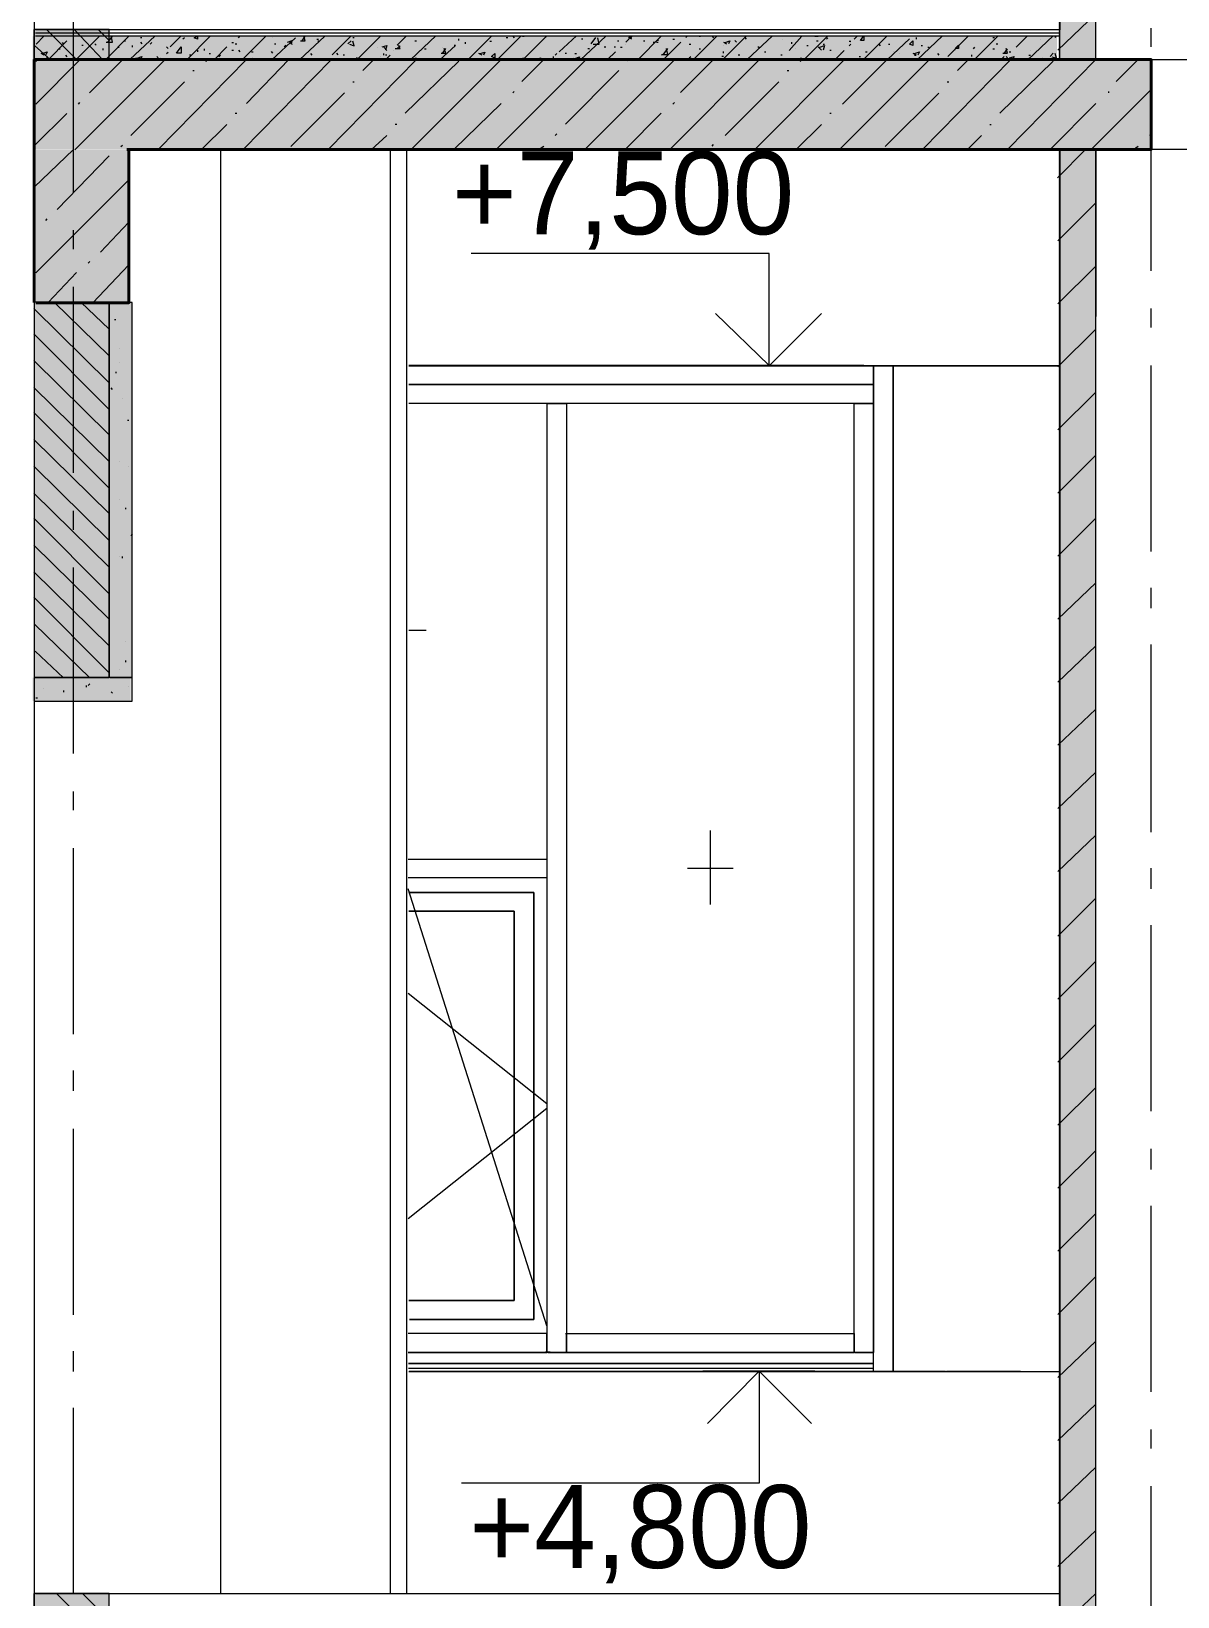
# Model space of a CAD drawing. Header units: millimetres. Extents: x -135211 to 49383, y -8033 to 228499.
# Drawn here: x -26356 to -23277, y 52848 to 57051 of the extents above; entities that cross this region are included whole.
import ezdxf

# ---------------------------------------------------------------- set-up
doc = ezdxf.new("R2010")
doc.units = ezdxf.units.MM
doc.layers.add('PDF _Геометрия', color=7, linetype='Continuous', true_color=0x1d1d1d)
doc.layers.add('PDF _Сплошная заливка', color=7, linetype='Continuous', true_color=0xffffff)
doc.layers.add('PDF _Текст', color=7, linetype='Continuous')

msp = doc.modelspace()

# ---------------------------------------------------------------- hatches: boundary and pattern name
at = {"layer": 'PDF _Сплошная заливка', "transparency": 33554559}
h = msp.add_hatch(color=256, dxfattribs=at)
h.paths.add_polyline_path([(-26149.06098696936, 59515.85206516374), (-26149.06098696936, 60522.98177099482), (-26349.77146126212, 60522.98177099482), (-26349.77146126212, 59515.85206516374)])
h.paths.add_polyline_path([(-26149.06098696936, 57056.43848564509), (-26349.77146126212, 57056.43848564509), (-26349.77146126212, 56976.01015860403), (-26149.06098696936, 56976.01015860403)])
h = msp.add_hatch(color=256, dxfattribs=at)
h.paths.add_polyline_path([(-26398.81210778105, 56976.01015860403), (-26398.81210778105, 57038.22884050757), (-26594.83998695569, 57038.22884050757), (-26594.83998695569, 56976.01015860403)])
h.paths.add_polyline_path([(-23600.7529407211, 56976.01015860403), (-23600.7529407211, 57038.22884050757), (-26352.24833949412, 57038.22884050757), (-26352.24833949412, 56976.01015860403)])
h = msp.add_hatch(color=256, dxfattribs=at)
h.paths.add_polyline_path([(-93497.20220924454, 56734.72517748085), (-93497.20220924454, 56975.80451280899), (-103546.2286097334, 56975.80451280899), (-103546.2286097334, 56734.72517748085)])
h.paths.add_polyline_path([(-9652.78780386399, 56734.72517748085), (-9652.78780386399, 56975.80451280899), (-22999.65702283529, 56975.80451280899), (-22999.65702283529, 56734.72517748085)])
h.paths.add_polyline_path([(-23351.00181990939, 56734.72517748085), (-23351.00181990939, 56975.80451280899), (-26352.24833949412, 56975.80451280899), (-26352.24833949412, 56734.72517748085)])
h.paths.add_polyline_path([(-26398.81210778105, 56734.72517748085), (-26398.81210778105, 56975.80451280899), (-44097.27712665802, 56975.80451280899), (-44097.27712665802, 56734.72517748085)])
h.paths.add_polyline_path([(-45350.26580056082, 56734.72517748085), (-45350.26580056082, 56975.80451280899), (-50899.8203663938, 56975.80451280899), (-50899.8203663938, 56734.72517748085)])
h = msp.add_hatch(color=256, dxfattribs=at)
h.paths.add_polyline_path([(-26149.06098696936, 55316.64677965167), (-26149.06098696936, 56323.70286737812), (-26349.77146126212, 56323.70286737812), (-26349.77146126212, 55316.64677965167)])
h.paths.add_polyline_path([(-26149.06098696936, 52857.23320013301), (-26349.77146126212, 52857.23320013301), (-26349.77146126212, 52776.80487309197), (-26149.06098696936, 52776.80487309197)])
h = msp.add_hatch(color=256, dxfattribs=at)
h.paths.add_polyline_path([(-26398.81210778105, 55253.15073198769), (-26398.81210778105, 55315.81508362007), (-26657.15155887828, 55315.81508362007), (-26657.15155887828, 55253.15073198769)])
h.paths.add_polyline_path([(-26089.79800914963, 55253.15073198769), (-26089.79800914963, 55315.81508362007), (-26352.24833949412, 55315.81508362007), (-26352.24833949412, 55253.15073198769)])

# ---------------------------------------------------------------- linework, layer by layer
at = {"layer": 'PDF _Геометрия', "color": 7, "lineweight": 9}
for points in [[(-26348.61599522797, 60933.41883425609), (-26348.61599522797, 45156.24349308811)], [(-26345.35293362649, 56974.74558049435), (-23593.56791830486, 56974.74558049435), (-23593.56791830486, 60932.95710992249), (-23593.56791830486, 57055.17543683686), (-23593.56791830486, 57652.06778552647), (-25342.01308701654, 57652.06778552647)], [(-23598.6845881545, 56975.64492316697), (-23497.05349522794, 56975.64492316697), (-23497.05349522794, 60933.63941000343), (-23598.6845881545, 60933.63941000343)], [(-26243.32753368952, 56619.07471393368), (-26243.32753368952, 57118.65790185222)], [(-26349.77146126212, 56975.59158626085), (-26146.81311061258, 56975.59158626085), (-26146.81311061258, 57056.05140294915), (-26349.77146126212, 57056.05140294915)], [(-23593.56791830486, 56974.74558049435), (-23593.56791830486, 57038.22884050757), (-23593.56791830486, 57046.70214203461), (-23593.56791830486, 57055.17543683686), (-26345.35293362649, 57055.17543683686)], [(-23593.56791830486, 57046.70214203461), (-26345.35293362649, 57046.70214203461)], [(-23347.8948413818, 57009.34707200761), (-23347.8948413818, 57060.16588739285)], [(-23593.56791830486, 57038.22884050757), (-26345.35293362649, 57038.22884050757)], [(-23348.52571089572, 56975.5369851326), (-22996.93330292025, 56975.5369851326), (-22996.93330292025, 56734.2232803579), (-23348.52571089572, 56734.2232803579)], [(-23347.8948413818, 56975.44701985369), (-23347.8948413818, 56734.15966299596)], [(-23298.60681552019, 56975.79745619382), (-23277.70253368947, 56975.79745619382)], [(-23347.8948413818, 56408.2192533425), (-23347.8948413818, 56907.71108576319)], [(-23593.56791830486, 56284.71589116929), (-23593.56791830486, 56733.46094073725), (-23593.56791830486, 52775.24941130912), (-26345.35293362649, 52775.24941130912)], [(-25848.49580292028, 56734.7040762564), (-25848.49580292028, 52857.25968420316)], [(-25497.53426445872, 56734.04440052778), (-25844.45328581314, 56734.04440052778)], [(-25494.11077708543, 56733.34394196598), (-25392.24580292027, 56733.34394196598), (-25392.24580292027, 52855.62803823779)], [(-25399.32881886863, 56734.61130053454), (-25348.37561061257, 56734.61130053454), (-25348.37561061257, 52857.1043082016)], [(-25342.01308701654, 53452.63728390691), (-23593.56791830486, 53452.63728390691), (-23593.56791830486, 52855.67762680308), (-23593.56791830486, 56733.46094073725), (-23792.61904658105, 56733.46094073725)], [(-25342.01308701654, 56153.51518837692), (-23593.56791830486, 56153.51518837692), (-23593.56791830486, 56733.46094073725), (-24558.57515565149, 56733.46094073725)], [(-23598.6845881545, 52776.35382132326), (-23497.05349522794, 52776.35382132326), (-23497.05349522794, 56734.34830815972), (-23598.6845881545, 56734.34830815972)], [(-23497.05349522794, 56734.34830815972), (-23497.05349522794, 56285.612381409)], [(-26243.32753368952, 56466.6999958937), (-26243.32753368952, 56517.49156857369)], [(-24374.4573413818, 56153.83670534848), (-24374.4573413818, 56454.43005011862), (-25174.34647709633, 56454.43005011862)], [(-26243.32753368952, 55865.53525723636), (-26243.32753368952, 56365.11684397148)], [(-26349.77146126212, 55316.21369963831), (-26146.81311061258, 55316.21369963831), (-26146.81311061258, 56323.70286737812), (-26349.77146126212, 56323.70286737812)], [(-26348.61599522797, 56323.46729308543), (-26348.61599522797, 55315.9117268977), (-26348.61599522797, 55252.45234736743)], [(-26146.81311061258, 56323.70286737812), (-26146.81311061258, 55316.21369963831)], [(-26144.54208801939, 55315.81508362007), (-26085.39484138181, 55315.81508362007), (-26085.39484138181, 56323.29017337049), (-26144.54208801939, 56323.29017337049)], [(-23347.8948413818, 56255.83191772222), (-23347.8948413818, 56306.65073310748)], [(-24944.7698413818, 56153.59967586751), (-25342.62184624904, 56153.59967586751)], [(-25340.9942947501, 56153.26773842102), (-24041.04387984333, 56153.26773842102), (-24041.04387984333, 53452.36564117794), (-25340.9942947501, 53452.36564117794)], [(-24120.01022599718, 56153.74554632127), (-24945.19318904172, 56153.74554632127)], [(-24225.29868753563, 56154.43682947863), (-24526.17015550402, 56154.43682947863)], [(-24137.55830292025, 56153.86970959715), (-24374.43702680263, 56153.86970959715)], [(-23830.4669567664, 56153.4551381929), (-24135.11517686608, 56153.4551381929)], [(-24119.1244114439, 56153.62816299465), (-24093.68811061257, 56153.62816299465), (-24093.68811061257, 56102.81930931193), (-24119.1244114439, 56102.81930931193)], [(-24093.68811061257, 53452.75705689241), (-24093.68811061257, 53528.93521009058), (-24093.68811061257, 54803.15910593855), (-24093.68811061257, 56077.38300848061), (-24093.68811061257, 56153.62816299465)], [(-24091.94101932537, 56153.26773842102), (-24041.04387984333, 56153.26773842102), (-24041.04387984333, 53452.36564117794), (-24091.94101932537, 53452.36564117794)], [(-24042.11266330439, 53452.63728390691), (-23593.56791830486, 53452.63728390691), (-23593.56791830486, 56153.51518837692), (-24042.11266330439, 56153.51518837692)], [(-24041.04387984333, 53452.36564117794), (-24041.04387984333, 53528.58054806857), (-24041.04387984333, 54802.81587607309), (-24041.04387984333, 56077.05119738027), (-24041.04387984333, 56153.26773842102)], [(-23347.8948413818, 55654.70246127088), (-23347.8948413818, 56154.2617529611)], [(-24120.01022599718, 56102.94894282616), (-24945.19318904172, 56102.94894282616)], [(-24944.50647894118, 56102.81930931193), (-24093.68811061257, 56102.81930931193), (-24093.68811061257, 56052.01208229719), (-24944.50647894118, 56052.01208229719)], [(-24971.09195676642, 56052.19477584494), (-24971.09195676642, 54803.35715272942), (-24971.09195676642, 53503.78851953417), (-24971.09195676642, 53554.58600544131), (-25343.60898052139, 53554.58600544131)], [(-24144.56070558111, 56052.01208229719), (-24093.68811061257, 56052.01208229719), (-24093.68811061257, 54803.15910593855), (-24093.68811061257, 53503.56591726923), (-25342.80583889873, 53503.56591726923)], [(-24944.7698413818, 56052.04486847654), (-25342.62184624904, 56052.04486847654)], [(-24968.93579025431, 56051.83075255797), (-24918.44772599719, 56051.83075255797), (-24918.44772599719, 54803.05072002504), (-24918.44772599719, 53503.38037874758), (-24918.44772599719, 53554.20419261912)], [(-24921.13461440969, 53554.72730086325), (-24146.33234138179, 53554.72730086325), (-24146.33234138179, 53503.94295424987), (-24921.13461440969, 53503.94295424987), (-24146.33234138179, 53503.94295424987), (-24146.33234138179, 54803.51190230608), (-24146.33234138179, 56052.36347273864)], [(-26243.32753368952, 55713.16053919639), (-26243.32753368952, 55763.95211187638)], [(-26243.32753368952, 55111.99419935562), (-26243.32753368952, 55611.57738727416)], [(-23347.8948413818, 55502.31511891074), (-23347.8948413818, 55557.37925821161)], [(-25295.73137984335, 55442.35190153622), (-25342.07391317275, 55442.35190153622)], [(-23347.8948413818, 54901.18730698551), (-23347.8948413818, 55404.92445658194)], [(-26347.61687109429, 55252.26516567562), (-26085.39484138181, 55252.26516567562), (-26085.39484138181, 55315.81508362007), (-26347.61687109429, 55315.81508362007)], [(-26243.32753368952, 54959.61948131564), (-26243.32753368952, 55010.41105399564)], [(-24532.39003368949, 54905.28676076172), (-24532.39003368949, 54706.33714502564)], [(-26243.32753368952, 54358.51882936886), (-26243.32753368952, 54858.03632939343)], [(-25343.60898052139, 54828.78993707039), (-24971.09195676642, 54828.78993707039), (-24971.09195676642, 54777.99083757558), (-25343.60898052139, 54777.99083757558)], [(-24470.97176445872, 54803.27385767426), (-24593.72004883076, 54803.27385767426)], [(-23347.8948413818, 54748.79832009926), (-23347.8948413818, 54803.86245940012)], [(-24971.09195676642, 53575.70163267974), (-25343.60898052139, 54748.37545473426)], [(-23347.8948413818, 54151.91583208962), (-23347.8948413818, 54651.47512377986)], [(-25343.60898052139, 54468.95202032251), (-24971.09195676642, 54172.59717076033)], [(-26243.32753368952, 54206.07841687267), (-26243.32753368952, 54261.13640186111)], [(-25343.60898052139, 53863.62482269438), (-24971.09195676642, 54159.91320306944)], [(-26243.32753368952, 53604.97937267154), (-26243.32753368952, 54104.49527151268)], [(-25348.37561061257, 54105.88930448316), (-25348.37561061257, 53106.83481113717)], [(-23347.8948413818, 53995.28152802763), (-23347.8948413818, 54050.34731185462)], [(-23347.8948413818, 53398.40067780425), (-23347.8948413818, 53897.95832496837)], [(-26243.32753368952, 53452.53896017536), (-26243.32753368952, 53507.59534398036)], [(-24962.31791830488, 53504.61582167157), (-24974.93806662803, 53504.61582167157)], [(-24968.93579025431, 53503.38037874758), (-24918.44772599719, 53503.38037874758), (-24927.08299109593, 53503.38037874758)], [(-24137.55830292025, 53503.86824807026), (-24146.2558382016, 53503.86824807026)], [(-24144.56070558111, 53503.56591726923), (-24093.68811061257, 53503.56591726923), (-24102.38914421879, 53503.56591726923)], [(-24093.68811061257, 53461.19169851492), (-25342.80583889873, 53461.19169851492)], [(-24400.77945676641, 53453.23164801805), (-24400.77945676641, 53152.6441845704), (-25201.14657172145, 53152.6441845704)], [(-24251.62080292025, 53453.85995662862), (-24552.41960247194, 53453.85995662862)], [(-23900.65926445872, 53453.06868317838), (-24400.25247617415, 53453.06868317838)], [(-23698.85637984333, 53452.51668188242), (-23897.71631196652, 53452.51668188242)], [(-26243.32753368952, 52855.63743145961), (-26243.32753368952, 53355.15493804639)], [(-23347.8948413818, 53246.01169765786), (-23347.8948413818, 53296.83051304313)], [(-23347.8948413818, 52644.95134500216), (-23347.8948413818, 53144.44152615689)], [(-26349.77146126212, 52776.31107344782), (-26146.81311061258, 52776.31107344782), (-26146.81311061258, 52856.77089013612), (-26349.77146126212, 52856.77089013612)], [(-23593.56791830486, 52775.24941130912), (-23593.56791830486, 52838.79997973655), (-23593.56791830486, 52847.27164041503), (-23593.56791830486, 52855.67762680308), (-26345.35293362649, 52855.67762680308)]]:
    msp.add_lwpolyline(points, dxfattribs=at)
at = {"layer": 'PDF _Геометрия', "lineweight": 9}
for points in [[(-23598.6845881545, 57001.01983538854), (-23497.05349522794, 57098.41301738058)], [(-26234.55349522797, 56975.4136104759), (-26315.27423059018, 57055.8074873046)], [(-26164.36118753567, 56974.97576610905), (-26240.53665190123, 57055.42239482541)], [(-26146.81311061258, 57026.42898842977), (-26176.36977796747, 57056.05140294915)], [(-26304.74580292028, 56975.08112052121), (-26347.37578758286, 57013.18615529947)], [(-26343.27878288408, 57016.77193165147), (-26322.29387984336, 57037.9521528906)], [(-26311.39774967002, 56974.79438578778), (-26260.87561061258, 57025.64330295094)], [(-26282.35716696626, 57004.55999749171), (-26278.42368753564, 57004.55999749171)], [(-26273.58345126499, 57021.43222532183), (-26269.64964907413, 57017.23413542437)], [(-26236.83188091082, 56975.02983353784), (-26173.13522599719, 57038.5276997844)], [(-26220.94115705737, 57014.16129763641), (-26217.00541830489, 57014.16129763641)], [(-26185.84629425232, 57018.15585554895), (-26181.90926445874, 57013.95432120623)], [(-26164.36118753567, 57005.38053988058), (-26164.36118753567, 57001.11258682783)], [(-26155.11508891729, 57022.10928404732), (-26138.03907215103, 57022.10928404732), (-26141.97771574596, 57039.05700779586)], [(-26153.3112819198, 56978.75874838576), (-26094.16887984335, 57038.03270287857)], [(-26150.52214502022, 57021.38762843297), (-26138.03907215103, 57038.26799686925)], [(-26124.43028434344, 57008.54440194751), (-26120.49099522796, 57008.54440194751)], [(-26106.88285294092, 57026.12020799186), (-26102.94291830489, 57026.12020799186)], [(-26091.70483802851, 56975.592476323), (-26023.97657215103, 57039.11461232324)], [(-26085.39484138181, 57013.34138414209), (-26085.39484138181, 57009.07027602748)], [(-26063.01427443458, 57035.08727437801), (-26059.07272599719, 57035.08727437801)], [(-26063.01427443458, 57022.40081283839), (-26059.07272599719, 57018.12705128392)], [(-26036.69312733079, 57017.26364424846), (-26032.75061061258, 57021.47103414814)], [(-25992.82454882446, 57009.27183864178), (-25988.88041830489, 57004.9968889447)], [(-25983.39422198587, 57009.74807217647), (-25953.78426445874, 57039.42388882914)], [(-25953.78426445874, 57038.63352010285), (-25953.78426445874, 57038.63352010285)], [(-25948.95597031811, 57030.89225120133), (-25945.01022599719, 57035.10468461479)], [(-25938.02976081228, 56975.44135236043), (-25874.81791830489, 57038.92006506567)], [(-25909.91407215105, 57000.31078643806), (-25909.91407215105, 56996.03268166833)], [(-25892.36599522796, 57004.43664423234), (-25892.36599522796, 57000.15623994378)], [(-25864.54153565658, 56975.87585550509), (-25830.94772599719, 57009.7366444403)], [(-25817.3502347991, 57021.57982269204), (-25813.39964907411, 57021.57982269204)], [(-25817.3502347991, 57001.15450735344), (-25813.39964907411, 57001.15450735344)], [(-25808.57651909784, 57017.32192084457), (-25804.62561061257, 57017.32192084457)], [(-25799.80280339657, 57034.21780669378), (-25795.85157215105, 57038.4344965957)], [(-25799.80280339657, 57000.34756480438), (-25795.85157215105, 56996.063304327)], [(-25788.95895142967, 56976.02366968126), (-25725.65926445872, 57039.45697718369)], [(-25760.75541830489, 57038.94353735076), (-25760.75541830489, 57038.94353735076)], [(-25760.55017676964, 57038.90651801865), (-25751.98137984335, 57038.90651801865)], [(-25751.98137984335, 57038.90651801865), (-25751.98137984335, 57038.90651801865)], [(-25710.03911116828, 56974.7390398707), (-25646.69291830488, 57033.99641257573)], [(-25708.11118753566, 57035.16513365152), (-25708.11118753566, 57035.16513365152)], [(-25703.29193068264, 57017.38752565217), (-25699.33714907411, 57017.38752565217)], [(-25676.97078357884, 57009.55895992329), (-25673.0150336895, 57013.78046545137)], [(-25668.0062919488, 57022.15358394682), (-25655.46695676641, 57026.37738834618), (-25659.42335217629, 57017.86533402718)], [(-25664.0434500074, 57021.3626268615), (-25655.46695676641, 57017.13881586384)], [(-25659.42335217629, 57022.15358394682), (-25655.46695676641, 57022.15358394682)], [(-25635.74313778503, 56974.99183580031), (-25567.72657215103, 57038.51996272478)], [(-25632.91422990724, 57026.10657245893), (-25620.37080292027, 57026.10657245893), (-25624.32848937123, 57038.8449766023)], [(-25628.95009482115, 57025.38142112823), (-25620.37080292027, 57038.11983187204)], [(-25589.23362656616, 57030.13228481598), (-25585.27464907411, 57030.13228481598)], [(-25585.27464907411, 57022.40775955793), (-25585.27464907411, 57026.69880153702)], [(-25548.4170094804, 56988.0548141019), (-25497.53426445872, 57038.80366159731)], [(-25506.12335166923, 57017.65843843119), (-25497.53426445872, 57026.11685281032)], [(-25501.31899725139, 57016.83501155242), (-25488.76022599718, 57012.60465361325), (-25492.72275385223, 57025.29410834341)], [(-25492.72275385223, 57034.54539481819), (-25488.76022599718, 57034.54539481819)], [(-25482.0484615243, 56974.86772353873), (-25418.56791830488, 57038.3498869005)], [(-25427.34195676642, 57008.75452716909), (-25427.34195676642, 57008.75452716909)], [(-25413.58884214751, 57009.32739071971), (-25401.01984138181, 57013.55957401144), (-25404.98559683957, 57000.86140373012)], [(-25409.61662490702, 57008.5991471444), (-25401.01984138181, 57000.13316015482)], [(-25383.47176445872, 57000.7357077589), (-25383.47176445872, 57000.7357077589)], [(-25378.49678010595, 57004.9123826965), (-25365.92368753566, 57004.9123826965), (-25369.8907340345, 57013.38113238156)], [(-25374.52326972077, 57004.11768194266), (-25365.92368753566, 57012.58642501168)], [(-25373.5194226196, 57013.98642998623), (-25348.37561061257, 57039.39679992954)], [(-25336.95471867481, 56975.409785162), (-25269.40926445872, 57038.91512500426)], [(-25326.02215552816, 57025.75310247455), (-25322.05349522796, 57025.75310247455)], [(-25313.27945676642, 57001.10395968401), (-25313.27945676642, 57001.10395968401)], [(-25299.70100842437, 57004.42758380282), (-25295.73137984335, 57004.42758380282)], [(-25259.16894552323, 56975.11337817779), (-25216.7650336895, 57013.20831535335), (-25220.73756711296, 57013.20831535335)], [(-25255.67456296048, 56992.9457645232), (-25243.08714907411, 56992.9457645232), (-25247.05871421675, 57005.59624162532)], [(-25251.86118753564, 57008.40264012137), (-25251.86118753564, 57008.40264012137)], [(-25251.69652656885, 56992.1501585696), (-25243.08714907411, 57004.86855398009)], [(-25207.99099522797, 57026.56883441877), (-25207.99099522797, 57030.80859547827)], [(-25190.44291830488, 57017.97566486887), (-25190.44291830488, 57022.21773176074)], [(-25183.9068427591, 56975.23144485558), (-25120.25061061258, 57038.75816444904)], [(-25124.22669439903, 57025.29677649622), (-25120.25061061258, 57025.29677649622)], [(-25104.98700249773, 56974.7606916117), (-25041.28426445872, 57038.26739639721)], [(-25080.35811589268, 57034.95294706165), (-25076.38041830488, 57034.95294706165)], [(-25062.81068449016, 57038.36774555632), (-25058.83234138181, 57034.12050339961)], [(-25036.48953738634, 57038.18437270367), (-25032.51022599719, 57038.18437270367)], [(-25034.8360333765, 56975.79006059825), (-24971.09195676642, 57039.27151419629)], [(-24971.09195676642, 57035.08891569593), (-24971.09195676642, 57035.08891569593)], [(-24938.64147157295, 56996.48854377886), (-24892.12561061258, 57038.8187613773)], [(-24880.99023026798, 56974.81149195084), (-24813.15926445874, 57038.3190079538)], [(-24878.56265476355, 57030.95230197368), (-24874.57753368949, 57030.95230197368)], [(-24861.01522336103, 57005.46804011922), (-24857.02945676641, 57005.46804011922)], [(-24857.02945676641, 57001.21449465289), (-24857.02945676641, 57001.21449465289)], [(-24852.11584948256, 57018.07307214887), (-24839.48137984335, 57035.0266973076)], [(-24847.32956884759, 57017.26191380837), (-24830.7073413818, 57017.26191380837), (-24834.69407625722, 57034.21691161914)], [(-24817.14664485469, 57009.45756356599), (-24813.15926445874, 57009.45756356599)], [(-24790.82549775089, 57009.28938251955), (-24786.8371490741, 57009.28938251955)], [(-24782.05178204962, 57026.17267903172), (-24778.06311061257, 57026.17267903172)], [(-24773.27806634834, 57009.19958426334), (-24769.28907215103, 57009.19958426334)], [(-24760.51503368949, 57016.83886587662), (-24760.51503368949, 57016.83886587662)], [(-24759.60264134641, 57022.47515167269), (-24742.96695676642, 57039.37726672265), (-24746.95691924455, 57030.92621252481)], [(-24742.96695676642, 57030.19352374171), (-24751.61621516463, 57034.38656134864), (-24742.96695676642, 57038.64458459383)], [(-24727.26223534711, 56974.65391706811), (-24664.00061061258, 57038.18216624401)], [(-24711.86205643948, 57025.70053762136), (-24707.87080292025, 57025.70053762136)], [(-24685.54090933569, 57022.08280669336), (-24681.54868753564, 57022.08280669336)], [(-24676.76719363441, 57022.00843673707), (-24672.7746490741, 57022.00843673707)], [(-24672.7746490741, 57025.537683952), (-24672.7746490741, 57029.73180370792)], [(-24663.10302109511, 56988.75245380091), (-24646.45253368949, 56988.75245380091), (-24650.44604653063, 57005.66961541281)], [(-24659.10950825398, 56988.02074480177), (-24646.45253368949, 57004.93627466591)], [(-24657.99281654698, 56975.79171588843), (-24611.35637984335, 57022.36146248758)], [(-24632.89861512807, 57030.23346585944), (-24628.90445676641, 57030.23346585944)], [(-24597.80375232302, 57034.94508243074), (-24593.80830292025, 57039.20895456945)], [(-24589.03003662174, 57017.21533009987), (-24585.03426445874, 57017.21533009987)], [(-24578.19051445872, 56975.23556373858), (-24514.84195676641, 57038.71761351262)], [(-24562.70888951793, 57038.26258099658), (-24558.7121490741, 57038.26258099658)], [(-24562.70888951793, 57004.40092581724), (-24558.7121490741, 57004.40092581724)], [(-24527.61402671288, 57038.05372363217), (-24523.61599522796, 57033.78546901519)], [(-24499.27019163546, 56974.71748061236), (-24435.87561061257, 57038.24565070025)], [(-24497.29387984335, 57013.97153068602), (-24497.29387984335, 57013.97153068602)], [(-24497.18939006423, 57022.37249402962), (-24488.5198413818, 57018.10448189316)], [(-24492.42221355657, 57021.57065235126), (-24479.74580292025, 57025.77223800433), (-24483.74544820654, 57017.36743911511)], [(-24466.198016804, 57026.43685725876), (-24462.19772599718, 57022.23460016458)], [(-24439.87686970021, 57034.77550473931), (-24435.87561061257, 57030.50542593568)], [(-24433.12263474014, 56975.75710156009), (-24365.68330292025, 57039.25943318505)], [(-24404.78200689514, 57009.88100823985), (-24400.77945676641, 57009.88100823985)], [(-24400.77945676641, 57004.13956442635), (-24400.77945676641, 57008.41102100809)], [(-24339.36118753564, 57029.91795865906), (-24339.36118753564, 57029.91795865906)], [(-24320.79389361161, 56999.93549105561), (-24286.71695676641, 57038.09096148198)], [(-24313.03907215102, 57017.76883935161), (-24313.03907215102, 57022.04373369797)], [(-24304.26503368947, 57005.07594911601), (-24304.26503368947, 57005.07594911601)], [(-24280.04707268193, 56975.61723934342), (-24216.52464907411, 57039.13966295126)], [(-24273.17627137613, 57013.3057239726), (-24269.16887984335, 57013.3057239726)], [(-24251.62080292025, 57038.579717685), (-24251.62080292025, 57038.579717685)], [(-24251.53590376038, 57038.5185510579), (-24242.84676445872, 57038.5185510579)], [(-24246.85512427233, 57025.81615855478), (-24242.84676445872, 57025.81615855478)], [(-24242.84676445872, 57038.5185510579), (-24242.84676445872, 57038.5185510579)], [(-24242.76256496382, 57009.57583777993), (-24234.07272599718, 57001.15204806043)], [(-24238.00476375528, 57008.77827175135), (-24225.29868753563, 57013.05661722364), (-24229.3076928698, 57000.3538037879)], [(-24229.3076928698, 57017.26966690133), (-24225.29868753563, 57017.26966690133)], [(-24220.53397716854, 57029.91134590635), (-24216.52464907411, 57034.12473477169)], [(-24211.76026146727, 57000.96331351615), (-24207.75061061257, 57000.96331351615)], [(-24198.0723492102, 56974.62534252842), (-24172.65445676641, 56999.97790763628)], [(-24159.11796725966, 57025.27757081125), (-24155.10637984333, 57025.27757081125)], [(-24159.11796725966, 57012.56494342512), (-24155.10637984333, 57016.84767689631)], [(-24155.10637984333, 57022.53348817018), (-24155.10637984333, 57022.53348817018)], [(-24146.2558382016, 57030.17721821666), (-24137.55830292025, 57038.6084686195)], [(-24122.2064270354, 56974.61604741272), (-24058.59195676641, 57038.16348811884)], [(-24080.15452594827, 57017.1181405366), (-24076.14003368949, 57012.83393950736)], [(-24056.13262760875, 56975.73660474039), (-23997.17368753563, 57030.81063406635)], [(-24053.83337884447, 57016.94631503825), (-24049.81791830488, 57016.94631503825)], [(-23979.62561061257, 57034.92385433422), (-23979.62561061257, 57030.7013074026)], [(-23977.15533085096, 56975.22393431796), (-23909.43330292024, 57038.72397405641)], [(-23966.09622183179, 57013.63620859819), (-23962.07753368949, 57013.63620859819)], [(-23948.54879042927, 57008.56733789985), (-23944.52945676641, 57008.56733789985)], [(-23894.26198419146, 56983.96898039047), (-23839.24099522794, 57038.98997606369)], [(-23874.33714907411, 57001.15849635914), (-23874.33714907411, 57001.15849635914)], [(-23865.56311061257, 57008.81837047706), (-23865.56311061257, 57008.81837047706)], [(-23856.78907215102, 57021.44568320415), (-23856.78907215102, 57021.44568320415)], [(-23825.71677061151, 57004.32906537213), (-23821.69291830488, 57008.55771768127)], [(-23824.06298525861, 56975.0325474109), (-23760.2746490741, 57038.55203925938)], [(-23773.07447640393, 57035.10851157529), (-23769.04868753563, 57035.10851157529)], [(-23773.07447640393, 57004.69379078026), (-23769.04868753563, 57004.69379078026)], [(-23764.30076070265, 57018.13950981243), (-23760.2746490741, 57018.13950981243)], [(-23746.71589517345, 56992.5377674979), (-23733.95253368949, 56992.5377674979), (-23737.97961359886, 57005.23226130746)], [(-23742.6822535596, 56991.79990819279), (-23733.95253368949, 57004.49275653908)], [(-23710.87631777299, 57008.43240233108), (-23681.30830292025, 57038.06603218599)], [(-23679.02286292339, 56975.58301332119), (-23611.11599522794, 57039.12177409822)], [(-23672.53426445871, 56999.91894156869), (-23672.53426445871, 56999.91894156869)], [(-23646.2121490741, 57030.0889122247), (-23646.2121490741, 57030.0889122247)], [(-23606.37387807986, 57034.84275457361), (-23602.3419567664, 57039.07824585656)], [(-26344.57268820818, 56856.0374006633), (-26225.77945676642, 56974.57105344212)], [(-26343.77317687513, 56970.33211595316), (-26339.84195676642, 56974.52744373809)], [(-26330.81719854639, 56992.90216714805), (-26322.29387984336, 56988.64050451785)], [(-26325.98245522803, 56992.05916159779), (-26313.51984138181, 56996.32116750284), (-26317.45202977133, 56987.86119379028)], [(-26322.29387984336, 56995.59011696836), (-26322.29387984336, 56995.59011696836)], [(-26313.51984138181, 56980.12329963157), (-26313.51984138181, 56984.38530553661)], [(-26264.80973556371, 56987.52423176794), (-26260.87561061258, 56983.25852594883)], [(-26239.04261773168, 56733.40068033536), (-25997.65445676642, 56974.65556548817)], [(-26217.00541830489, 56996.43924579841), (-26217.00541830489, 56996.43924579841)], [(-26200.41602619777, 56885.76021161071), (-26111.71695676642, 56974.65658062397)], [(-26076.390373446, 56980.11667755899), (-26067.84676445874, 56975.84486977887)], [(-26071.56500542672, 56979.27806067726), (-26059.07272599719, 56983.55021171662), (-26063.01427443458, 56975.07010016956)], [(-26019.14569592825, 56984.02632004361), (-26015.2025336895, 56979.75241984318)], [(-26015.57072033414, 56734.26182214823), (-25778.30349522796, 56975.5501203704)], [(-26010.37198022698, 56974.70487470154), (-26006.42849522797, 56978.97912473419)], [(-25992.82454882446, 56991.57784406548), (-25988.88041830489, 56995.78694960996)], [(-25945.01022599719, 56975.08949161599), (-25945.01022599719, 56975.08949161599)], [(-25931.40853891558, 56988.42144388224), (-25927.46214907413, 56988.42144388224)], [(-25887.53996040924, 56970.48294534111), (-25883.59195676641, 56974.69779736619)], [(-25878.76624470798, 56991.57388233896), (-25874.81791830489, 56991.57388233896)], [(-25852.44509760418, 56982.94698726652), (-25848.49580292028, 56987.22753427908)], [(-25787.29166198269, 56734.37408979003), (-25550.17849522796, 56975.64585916525)], [(-25778.38085204134, 56857.11328534609), (-25664.24099522796, 56975.60868901764)], [(-25764.7079405915, 56995.90028626659), (-25760.75541830489, 56995.90028626659)], [(-25764.7079405915, 56975.46496511034), (-25760.75541830489, 56979.68302619854), (-25760.75541830489, 56975.46496511034)], [(-25712.06564638391, 56997.04548097422), (-25708.11118753566, 56992.82534662703)], [(-25606.78105796871, 56991.38070545325), (-25602.82272599719, 56987.15643777174)], [(-25559.00334898003, 56734.46197859477), (-25322.05349522796, 56975.71659924101)], [(-25558.9525336895, 56974.95671711872), (-25558.9525336895, 56974.95671711872)], [(-25536.59133235857, 56992.48506542092), (-25532.63041830489, 56988.25804878902)], [(-25527.8176166573, 56975.47195843294), (-25523.85637984335, 56975.47195843294)], [(-25519.04390095605, 56988.12287409541), (-25515.08234138181, 56988.12287409541)], [(-25492.72275385223, 56974.53951438035), (-25488.76022599718, 56974.53951438035)], [(-25483.94903815097, 56980.18950552862), (-25479.98618753566, 56980.18950552862)], [(-25465.86886730795, 56946.03930766978), (-25436.11599522796, 56975.72599613877)], [(-25418.56791830488, 56983.33071895907), (-25418.56791830488, 56983.33071895907)], [(-25409.79387984333, 56987.46619070038), (-25409.79387984333, 56991.69802954813)], [(-25404.98559683957, 56988.16322683491), (-25401.01984138181, 56988.16322683491)], [(-25404.8158266371, 56974.70481966301), (-25392.24580292027, 56987.40403002262)], [(-25351.77094832063, 56831.83728849271), (-25207.99099522797, 56971.57482833327)], [(-25335.36291378363, 56734.52585273889), (-25093.92849522794, 56975.82424701242)], [(-25326.02215552816, 56979.22472712144), (-25322.05349522796, 56979.22472712144)], [(-25234.31311061257, 56975.96159460581), (-25234.31311061257, 56975.96159460581)], [(-25155.18979980663, 56992.34309381345), (-25146.57272599719, 56988.09929741541)], [(-25150.39837683582, 56991.5233954677), (-25137.79868753566, 56995.7675364416), (-25141.77412580157, 56987.28087222625)], [(-25107.07878299798, 56734.6277452546), (-24865.80349522794, 56975.90465482866)], [(-25038.96227868937, 56916.58401653927), (-24979.86599522797, 56975.87644456442)], [(-25036.48953738634, 56978.92078574605), (-25032.51022599719, 56978.92078574605)], [(-25023.73618753564, 56975.38179394351), (-25023.73618753564, 56975.38179394351)], [(-25006.18811061258, 56978.79160364588), (-25006.18811061258, 56978.79160364588)], [(-24997.26970146844, 56975.89660029365), (-24988.64003368949, 56980.14497909207), (-24988.64003368949, 56975.89660029365)], [(-24953.54387984333, 56979.93586677671), (-24953.54387984333, 56984.18562335322)], [(-24948.75238037368, 56987.62104693383), (-24944.7698413818, 56991.80628322504)], [(-24922.43123326989, 56992.41915330235), (-24918.44772599719, 56992.41915330235)], [(-24900.76297470623, 56979.54478258741), (-24892.12561061258, 56975.29099348918)], [(-24896.1100861661, 56991.50470153311), (-24892.12561061258, 56991.50470153311)], [(-24895.98092703451, 56978.72939918728), (-24883.35157215103, 56982.98353286138), (-24887.33637046484, 56974.54341012394)], [(-24870.0437851504, 56733.14172810541), (-24628.90445676641, 56974.41278979523)], [(-24808.12350984196, 56975.43224936928), (-24786.8371490741, 56996.58382247121)], [(-24755.73063494582, 56971.71597589866), (-24751.74099522796, 56975.90867431796)], [(-24664.00061061258, 56987.37387868055), (-24664.00061061258, 56987.37387868055)], [(-24641.75398291567, 56733.18989230783), (-24400.77945676641, 56974.50177309721)], [(-24612.29551660489, 56887.09538819877), (-24523.61599522796, 56976.04350578142)], [(-24589.03003662174, 56979.89649115181), (-24585.03426445874, 56984.09400146535)], [(-24501.29287960909, 56984.29326867438), (-24497.29387984335, 56984.29326867438)], [(-24497.29387984335, 56992.76347122717), (-24497.29387984335, 56997.03113224977)], [(-24457.42430110274, 56988.27183754788), (-24453.42368753564, 56988.27183754788)], [(-24453.42368753564, 56974.86097600979), (-24453.42368753564, 56974.86097600979)], [(-24453.42368753564, 56974.86097600979), (-24453.42368753564, 56974.86097600979)], [(-24414.13421133917, 56733.27622924894), (-24172.65445676641, 56974.62534252842)], [(-24387.23457549261, 56996.32655431944), (-24383.23137984333, 56996.32655431944)], [(-24356.90926445872, 56975.75457259262), (-24356.90926445872, 56975.75457259262)], [(-24343.36599698626, 56988.30769799584), (-24339.36118753564, 56988.30769799584)], [(-24290.72370277868, 56979.55426318681), (-24286.71695676641, 56979.55426318681)], [(-24290.72370277868, 56970.33188935043), (-24286.71695676641, 56974.54256471465)], [(-24185.84673496368, 56733.39827971806), (-23944.52945676641, 56974.71555791533)], [(-24181.42849522796, 56995.82549012833), (-24181.42849522796, 56995.82549012833)], [(-24177.11706503828, 56856.09257302828), (-24058.59195676641, 56974.61604741272)], [(-24132.79682015585, 56983.54278627262), (-24128.78426445872, 56983.54278627262)], [(-24115.24938875333, 56996.13471589229), (-24111.23618753564, 56996.13471589229)], [(-24053.83337884447, 56975.3578246716), (-24049.81791830488, 56979.5776581021)], [(-24041.04387984333, 56996.46176639853), (-24041.04387984333, 56996.46176639853)], [(-24023.49580292027, 56992.861196741), (-24023.49580292027, 56992.861196741)], [(-23988.33573986343, 56992.57241095282), (-23979.62561061257, 56988.34986402119)], [(-23983.64365323434, 56987.61366056769), (-23979.62561061257, 56987.61366056769)], [(-23983.58731395398, 56991.77714224202), (-23970.85157215102, 56996.00002836129), (-23974.86993753306, 56987.55589132362)], [(-23962.27721938786, 56734.29701721403), (-23725.17849522794, 56975.56252930997), (-23729.20589789758, 56979.79327380475)], [(-23922.22764332544, 56991.43915678836), (-23918.20734138179, 56987.21587153217)], [(-23868.76637415442, 56945.85824999143), (-23839.24099522794, 56975.51467640344)], [(-23830.4669567664, 56988.14309277108), (-23830.4669567664, 56983.91641695191)], [(-23769.04868753563, 56975.0838934005), (-23769.04868753563, 56975.0838934005)], [(-23755.00607258322, 56831.69458327549), (-23611.11599522794, 56971.34622050869)], [(-23751.45559235616, 56975.66508959783), (-23742.72657215103, 56984.12686097791)], [(-23737.97961359886, 56984.07531787389), (-23733.95253368949, 56979.8449191516)], [(-23733.97580818836, 56734.34830815972), (-23497.05349522794, 56975.64492316697)], [(-23729.20589789758, 56995.97996550283), (-23725.17849522794, 56995.97996550283)], [(-23729.16986415269, 56979.74187198804), (-23716.40445676642, 56983.97459454887), (-23720.43218219634, 56975.51078843698)], [(-23676.56360369, 56987.21732573809), (-23672.53426445871, 56987.21732573809)], [(-23676.56360369, 56979.49004806094), (-23672.53426445871, 56979.49004806094)], [(-23641.46874088493, 56979.29153229286), (-23637.43811061257, 56975.05740395721)], [(-23619.85551040768, 56984.05495836035), (-23611.11599522794, 56992.52690339951)], [(-23615.1206625176, 56983.26663451362), (-23602.3419567664, 56979.03114995493), (-23606.37387807986, 56991.73925779672)], [(-23597.60016237859, 56974.74558049435), (-23593.56791830486, 56978.98305168214)], [(-23442.28151124749, 56916.38866110825), (-23382.99099522794, 56975.68081439081)], [(-26089.12638071473, 56771.88353076862), (-25945.01022599719, 56915.86473200061)], [(-25922.63482321432, 56946.0527905436), (-25918.68811061258, 56946.0527905436)], [(-25492.72275385223, 56915.98893570436), (-25488.76022599718, 56915.98893570436)], [(-24921.74631661781, 56801.79677442272), (-24778.06311061257, 56945.74957757543)], [(-24492.38814207641, 56771.72552792224), (-24348.13522599719, 56915.64582815491)], [(-24325.81856558373, 56945.88867796118), (-24321.81311061257, 56945.88867796118)], [(-23895.90649622165, 56915.82619618306), (-23891.88522599718, 56915.82619618306)], [(-25659.11157745728, 56741.81727192414), (-25515.08234138181, 56885.78198496742)], [(-25062.81068449016, 56885.96438632247), (-25058.83234138181, 56890.21000956467)], [(-24062.36210188203, 56741.68265313098), (-23918.20734138179, 56885.63607301247)], [(-23508.98015643976, 56734.15966299596), (-23347.8948413818, 56895.03929097355)], [(-23461.95734138179, 56885.78387934046), (-23461.95734138179, 56890.02479552419)], [(-26345.51701878438, 56746.20492236407), (-26260.87561061258, 56830.90879925076)], [(-26229.71487275866, 56856.0374006633), (-26225.77945676642, 56860.30291145381)], [(-25808.57651909784, 56831.83823619167), (-25804.62561061257, 56831.83823619167)], [(-25220.61128260668, 56734.52585273889), (-25093.92849522794, 56857.29798180228)], [(-24761.22113543669, 56734.12740641702), (-24664.00061061258, 56831.48287161625)], [(-24632.89861512807, 56855.90850946233), (-24628.90445676641, 56860.10433115833)], [(-24211.76026146727, 56831.64525408531), (-24207.75061061257, 56831.64525408531)], [(-23619.5537340968, 56734.34830815972), (-23497.05349522794, 56857.11639564261)], [(-25898.79796484859, 56733.85019609721), (-25830.94772599719, 56801.57016002363)], [(-25378.66444973578, 56801.77727407056), (-25374.6977259972, 56801.77727407056)], [(-24301.5936047721, 56733.66535278406), (-24234.07272599718, 56801.39025947516)], [(-23781.8481921052, 56801.59451071269), (-23777.82272599718, 56801.59451071269)], [(-26115.65656864218, 56741.80548526089), (-26111.71695676642, 56746.01137174308)], [(-25443.35140334972, 56733.39557066586), (-25401.01984138181, 56771.55792030765)], [(-24948.75238037368, 56771.69302975686), (-24944.7698413818, 56775.94475139987)], [(-24527.61402671288, 56743.20523429674), (-24523.61599522796, 56747.40675159467)], [(-23842.40381079701, 56733.26777400897), (-23804.14484138179, 56771.3907407967)], [(-23351.93612274311, 56771.56622223393), (-23347.8948413818, 56775.74408014015)], [(-26348.97682530915, 56632.593289077), (-26243.32753368952, 56734.17643443699)], [(-26286.7133886368, 56572.70079147522), (-26146.81311061258, 56716.60834275495)], [(-24992.48409764879, 56734.58770326516), (-24979.86599522797, 56743.02029940902)], [(-23599.41307631177, 56658.30287316715), (-23523.37561061255, 56734.54405550011)], [(-23395.79527475788, 56734.40310226999), (-23382.99099522794, 56742.89268165154)], [(-26343.88124416616, 56403.03961135273), (-26094.16887984335, 56652.81775516939)], [(-23598.6845881545, 56488.81212646321), (-23497.05349522794, 56590.44651070709)], [(-26317.45202977133, 56543.36512539561), (-26313.51984138181, 56547.56309320313)], [(-26170.3942953331, 56458.04282070643), (-26094.16887984335, 56538.47642181662)], [(-26203.39372565485, 56429.12243074784), (-26199.4573413818, 56433.32487147673)], [(-26191.42399295037, 56322.60601024253), (-26094.16887984335, 56424.20086138635)], [(-23598.6845881545, 56319.53542351972), (-23497.05349522794, 56421.10079106079)], [(-26310.67900846936, 56323.46952049029), (-26234.55349522797, 56403.92908403842)], [(-26146.81311061258, 56107.80705767994), (-26349.77146126212, 56306.75653244575)], [(-26146.81311061258, 56179.79370690206), (-26295.25069407115, 56323.70286737812)], [(-26146.81311061258, 56251.71461552782), (-26223.0010627592, 56323.70286737812)], [(-26146.81311061258, 56319.49835262911), (-26150.75143144725, 56323.70286737812)], [(-23598.6845881545, 56150.18970387343), (-23497.05349522794, 56251.75670697707)], [(-26146.81311061258, 56035.82041502598), (-26349.77146126212, 56239.03853594082)], [(-26146.81311061258, 55968.10241852104), (-26349.77146126212, 56167.0518867187)], [(-26146.81311061258, 55896.18151646342), (-26349.77146126212, 56095.13098466108)], [(-23598.6845881545, 55980.84561978972), (-23497.05349522794, 56082.48000403359)], [(-26146.81311061258, 55824.19486724131), (-26349.77146126212, 56027.41298815615)], [(-26146.81311061258, 55756.47687073636), (-26349.77146126212, 55955.42633893403)], [(-23598.6845881545, 55811.50154243672), (-23497.05349522794, 55913.13428438729)], [(-26146.81311061258, 55684.49022151426), (-26349.77146126212, 55883.43968971191)], [(-26146.81311061258, 55612.50357229215), (-26349.77146126212, 55811.51878765429)], [(-26146.81311061258, 55540.58267023452), (-26349.77146126212, 55743.735050553)], [(-23598.6845881545, 55642.22319719994), (-23497.05349522794, 55743.79020703429)], [(-26146.81311061258, 55472.86468029772), (-26349.77146126212, 55671.8141484954)], [(-26146.81311061258, 55400.87803107561), (-26349.77146126212, 55599.82589664509)], [(-23598.6845881545, 55472.87911984693), (-23497.05349522794, 55570.20492742947)], [(-26146.81311061258, 55328.88977922532), (-26349.77146126212, 55532.10950276833)], [(-26199.4573413818, 55315.77891057358), (-26347.82193471573, 55459.68141408331)], [(-23598.6845881545, 55303.53504249393), (-23497.05349522794, 55400.92821775527)], [(-26269.64964907413, 55315.41034251125), (-26345.75018675343, 55387.38006937242)], [(-26339.84195676642, 55315.06172001948), (-26343.77317687513, 55315.06172001948)], [(-23598.6845881545, 55134.25669052644), (-23497.05349522794, 55231.58249810897)], [(-23598.6845881545, 54964.91261317344), (-23497.05349522794, 55062.23842075597)], [(-23598.6845881545, 54795.56689352715), (-23497.05349522794, 54892.96171781248)], [(-23598.6845881545, 54621.98325621562), (-23497.05349522794, 54723.61599143547)], [(-23598.6845881545, 54452.70490424813), (-23497.05349522794, 54554.27191408248)], [(-23598.6845881545, 54283.36082689512), (-23497.05349522794, 54384.92783672948)], [(-23598.6845881545, 54114.01674954212), (-23497.05349522794, 54215.6494914927)], [(-23598.6845881545, 53944.73840430534), (-23497.05349522794, 54046.3054141397)], [(-23598.6845881545, 53775.39432695234), (-23497.05349522794, 53876.95968776268)], [(-23598.6845881545, 53606.04860057533), (-23497.05349522794, 53707.6829848192)], [(-23598.6845881545, 53436.70452322234), (-23497.05349522794, 53534.09770521437)], [(-23598.6845881545, 53267.42782027884), (-23497.05349522794, 53364.75362786138)], [(-23598.6845881545, 53098.08210063256), (-23497.05349522794, 53195.40790821508)], [(-23598.6845881545, 52928.73802327955), (-23497.05349522794, 53026.13119854088)], [(-26208.23137984335, 52775.88178333353), (-26288.97197759122, 52856.2954421201)], [(-26146.81311061258, 52784.784240914), (-26219.06274192453, 52856.77089013612)], [(-23581.8578125528, 52776.35382132326), (-23497.05349522794, 52856.78712118788)]]:
    msp.add_lwpolyline(points, dxfattribs=at)
at = {"layer": 'PDF _Геометрия', "color": 7, "lineweight": 9}
for points in [[(-26348.61599522797, 56975.3740515608), (-26348.61599522797, 57038.83343764684), (-26348.61599522797, 57047.35625696228), (-26348.61599522797, 57055.81345304248)], [(-25342.62184624904, 56102.85470121601), (-24944.7698413818, 56102.85470121601)], [(-25340.75222098506, 53592.02040343027), (-25006.18811061258, 53592.02040343027), (-25006.18811061258, 54739.28811593034), (-25340.75222098506, 54739.28811593034), (-25006.18811061258, 54739.28811593034), (-25006.18811061258, 53592.02040343027)], [(-25342.14367677445, 53643.22558321647), (-25058.83234138181, 53643.22558321647), (-25058.83234138181, 54688.88415911824), (-25342.14367677445, 54688.88415911824), (-25058.83234138181, 54688.88415911824), (-25058.83234138181, 53643.22558321647)], [(-25343.60898052139, 53503.78851953417), (-24971.09195676642, 53503.78851953417)], [(-24093.68811061257, 53473.90984558354), (-25342.80583889873, 53473.90984558354)], [(-25342.80583889873, 53473.90984558354), (-24093.68811061257, 53473.90984558354)], [(-26348.61599522797, 52776.011077532), (-26348.61599522797, 52839.5360802975), (-26348.61599522797, 52847.99327637771), (-26348.61599522797, 52856.45047245792)]]:
    msp.add_lwpolyline(points, close=True, dxfattribs=at)
at = {"layer": 'PDF _Геометрия', "lineweight": 9}
for points in [[(-25953.78426445874, 56992.83704241384), (-25966.28881930205, 56992.83704241384), (-25953.78426445874, 57009.74807217647)], [(-25909.91407215105, 57038.35887920583), (-25909.91407215105, 57029.93285536798), (-25918.47027510781, 57034.14506090836)], [(-24120.01022599718, 57039.22956250616), (-24120.01022599718, 57026.57983568608), (-24128.70916060847, 57026.57983568608)], [(-23988.3996490741, 57025.73042759884), (-23988.3996490741, 57013.06707424325), (-23997.10907865998, 57017.28764704905)], [(-23865.56311061257, 57013.78229908975), (-23865.56311061257, 57005.33002312482), (-23874.28233550809, 57005.33002312482)], [(-25111.47657215103, 56992.11856063564), (-25111.47657215103, 56979.38627941572), (-25120.09644462036, 56983.62983599077)]]:
    msp.add_lwpolyline(points, close=True, dxfattribs=at)
at = {"layer": 'PDF _Геометрия', "color": 7, "lineweight": 40}
for points in [[(-26099.77880539466, 56734.15966299596), (-23347.8948413818, 56734.15966299596), (-23347.8948413818, 56975.44701985369), (-26349.15366529318, 56975.44701985369)], [(-26348.61599522797, 56975.3740515608), (-26348.61599522797, 56734.05586022729), (-26348.61599522797, 56323.46729308543)], [(-26343.88124416616, 56322.60601024253), (-26094.16887984335, 56322.60601024253), (-26094.16887984335, 56733.25135627958)]]:
    msp.add_lwpolyline(points, dxfattribs=at)
at = {"layer": 'PDF _Геометрия', "color": 7, "lineweight": 18}
for points in [[(-24374.4573413818, 56153.83670534848), (-24518.67537725241, 56293.51655147006)], [(-24373.80217166773, 56153.69871905352), (-24234.07272599718, 56293.42653346348)], [(-24400.77945676641, 53453.23164801805), (-24540.29514563602, 53313.51876508805)], [(-24400.09053597852, 53453.07266229688), (-24260.3948413818, 53313.38022943333)]]:
    msp.add_lwpolyline(points, dxfattribs=at)
at = {"layer": 'PDF _Геометрия', "color": 252, "lineweight": 9, "true_color": 0x888888}
for points in [[(-26129.2650336895, 56277.04486815954), (-26133.20400004472, 56277.04486815954)], [(-26120.49099522796, 56200.79074096226), (-26120.49099522796, 56200.79074096226)], [(-26120.49099522796, 56161.89825552743), (-26120.49099522796, 56161.89825552743)], [(-26129.2650336895, 56137.31733035464), (-26129.2650336895, 56133.11372934475)], [(-26138.03907215103, 56090.01330127435), (-26141.97771574596, 56094.28230382374)], [(-26111.71695676642, 56065.26173658892), (-26111.71695676642, 56065.26173658892)], [(-26094.16887984335, 56006.65524644285), (-26098.10913723965, 56006.65524644285)], [(-26120.49099522796, 55895.95436784703), (-26120.49099522796, 55895.95436784703)], [(-26094.16887984335, 55882.32368367339), (-26094.16887984335, 55882.32368367339)], [(-26120.49099522796, 55794.3860922645), (-26120.49099522796, 55794.3860922645)], [(-26102.94291830489, 55772.27212505511), (-26102.94291830489, 55768.06749728249)], [(-26085.39484138181, 55700.99580075152), (-26089.33542153839, 55696.78888054335)], [(-26120.49099522796, 55641.96790242201), (-26120.49099522796, 55641.96790242201)], [(-26111.71695676642, 55636.87840468754), (-26111.71695676642, 55641.14845673358)], [(-26146.81311061258, 55502.48708824896), (-26146.81311061258, 55498.2168329036)], [(-26102.94291830489, 55413.30791972526), (-26102.94291830489, 55413.30791972526)], [(-26102.94291830489, 55361.66041641535), (-26102.94291830489, 55357.45578207189)], [(-26120.49099522796, 55337.19569618349), (-26120.49099522796, 55337.19569618349)], [(-26322.29387984336, 55286.14642476823), (-26322.29387984336, 55286.14642476823)], [(-26269.64964907413, 55281.55816028875), (-26269.64964907413, 55277.2927978726)], [(-26208.23137984335, 55290.43369183892), (-26208.23137984335, 55294.63578799248)], [(-26199.4573413818, 55298.84090853824), (-26203.39372565485, 55294.57434824945)], [(-26138.03907215103, 55273.78824045416), (-26141.97771574596, 55278.05724300355)], [(-26094.16887984335, 55291.29433330069), (-26094.16887984335, 55291.29433330069)], [(-26339.84195676642, 55260.84094449403), (-26343.77317687513, 55260.84094449403)]]:
    msp.add_lwpolyline(points, dxfattribs=at)
at = {"layer": 'PDF _Сплошная заливка', "lineweight": 5, "transparency": 33554559}
for points in [[(-23598.6845881545, 60933.63941000343), (-23497.05349522794, 60933.63941000343), (-23598.6845881545, 56975.64492316697), (-23497.05349522794, 56975.64492316697)], [(-26343.88124416616, 56733.25135627958), (-26094.16887984335, 56733.25135627958), (-26343.88124416616, 56322.60601024253), (-26094.16887984335, 56322.60601024253)], [(-23598.6845881545, 56734.34830815972), (-23497.05349522794, 56734.34830815972), (-23598.6845881545, 52776.35382132326), (-23497.05349522794, 52776.35382132326)], [(-26144.54208801939, 56323.29017337049), (-26085.39484138181, 56323.29017337049), (-26144.54208801939, 55315.81508362007), (-26085.39484138181, 55315.81508362007)]]:
    msp.add_solid(points, dxfattribs=at)

# ---------------------------------------------------------------- texts
at = {"layer": 'PDF _Текст', "char_height": 222.6982147375235, "attachment_point": 4, "style": ''}
for s, insert in [('+7,500', (-25226.13549145259, 56597.06212887302)), ('+4,800', (-25179.56741688911, 53015.74078035955))]:
    msp.add_mtext(s, dxfattribs=dict(at, insert=insert))

doc.saveas('drawing.dxf')
